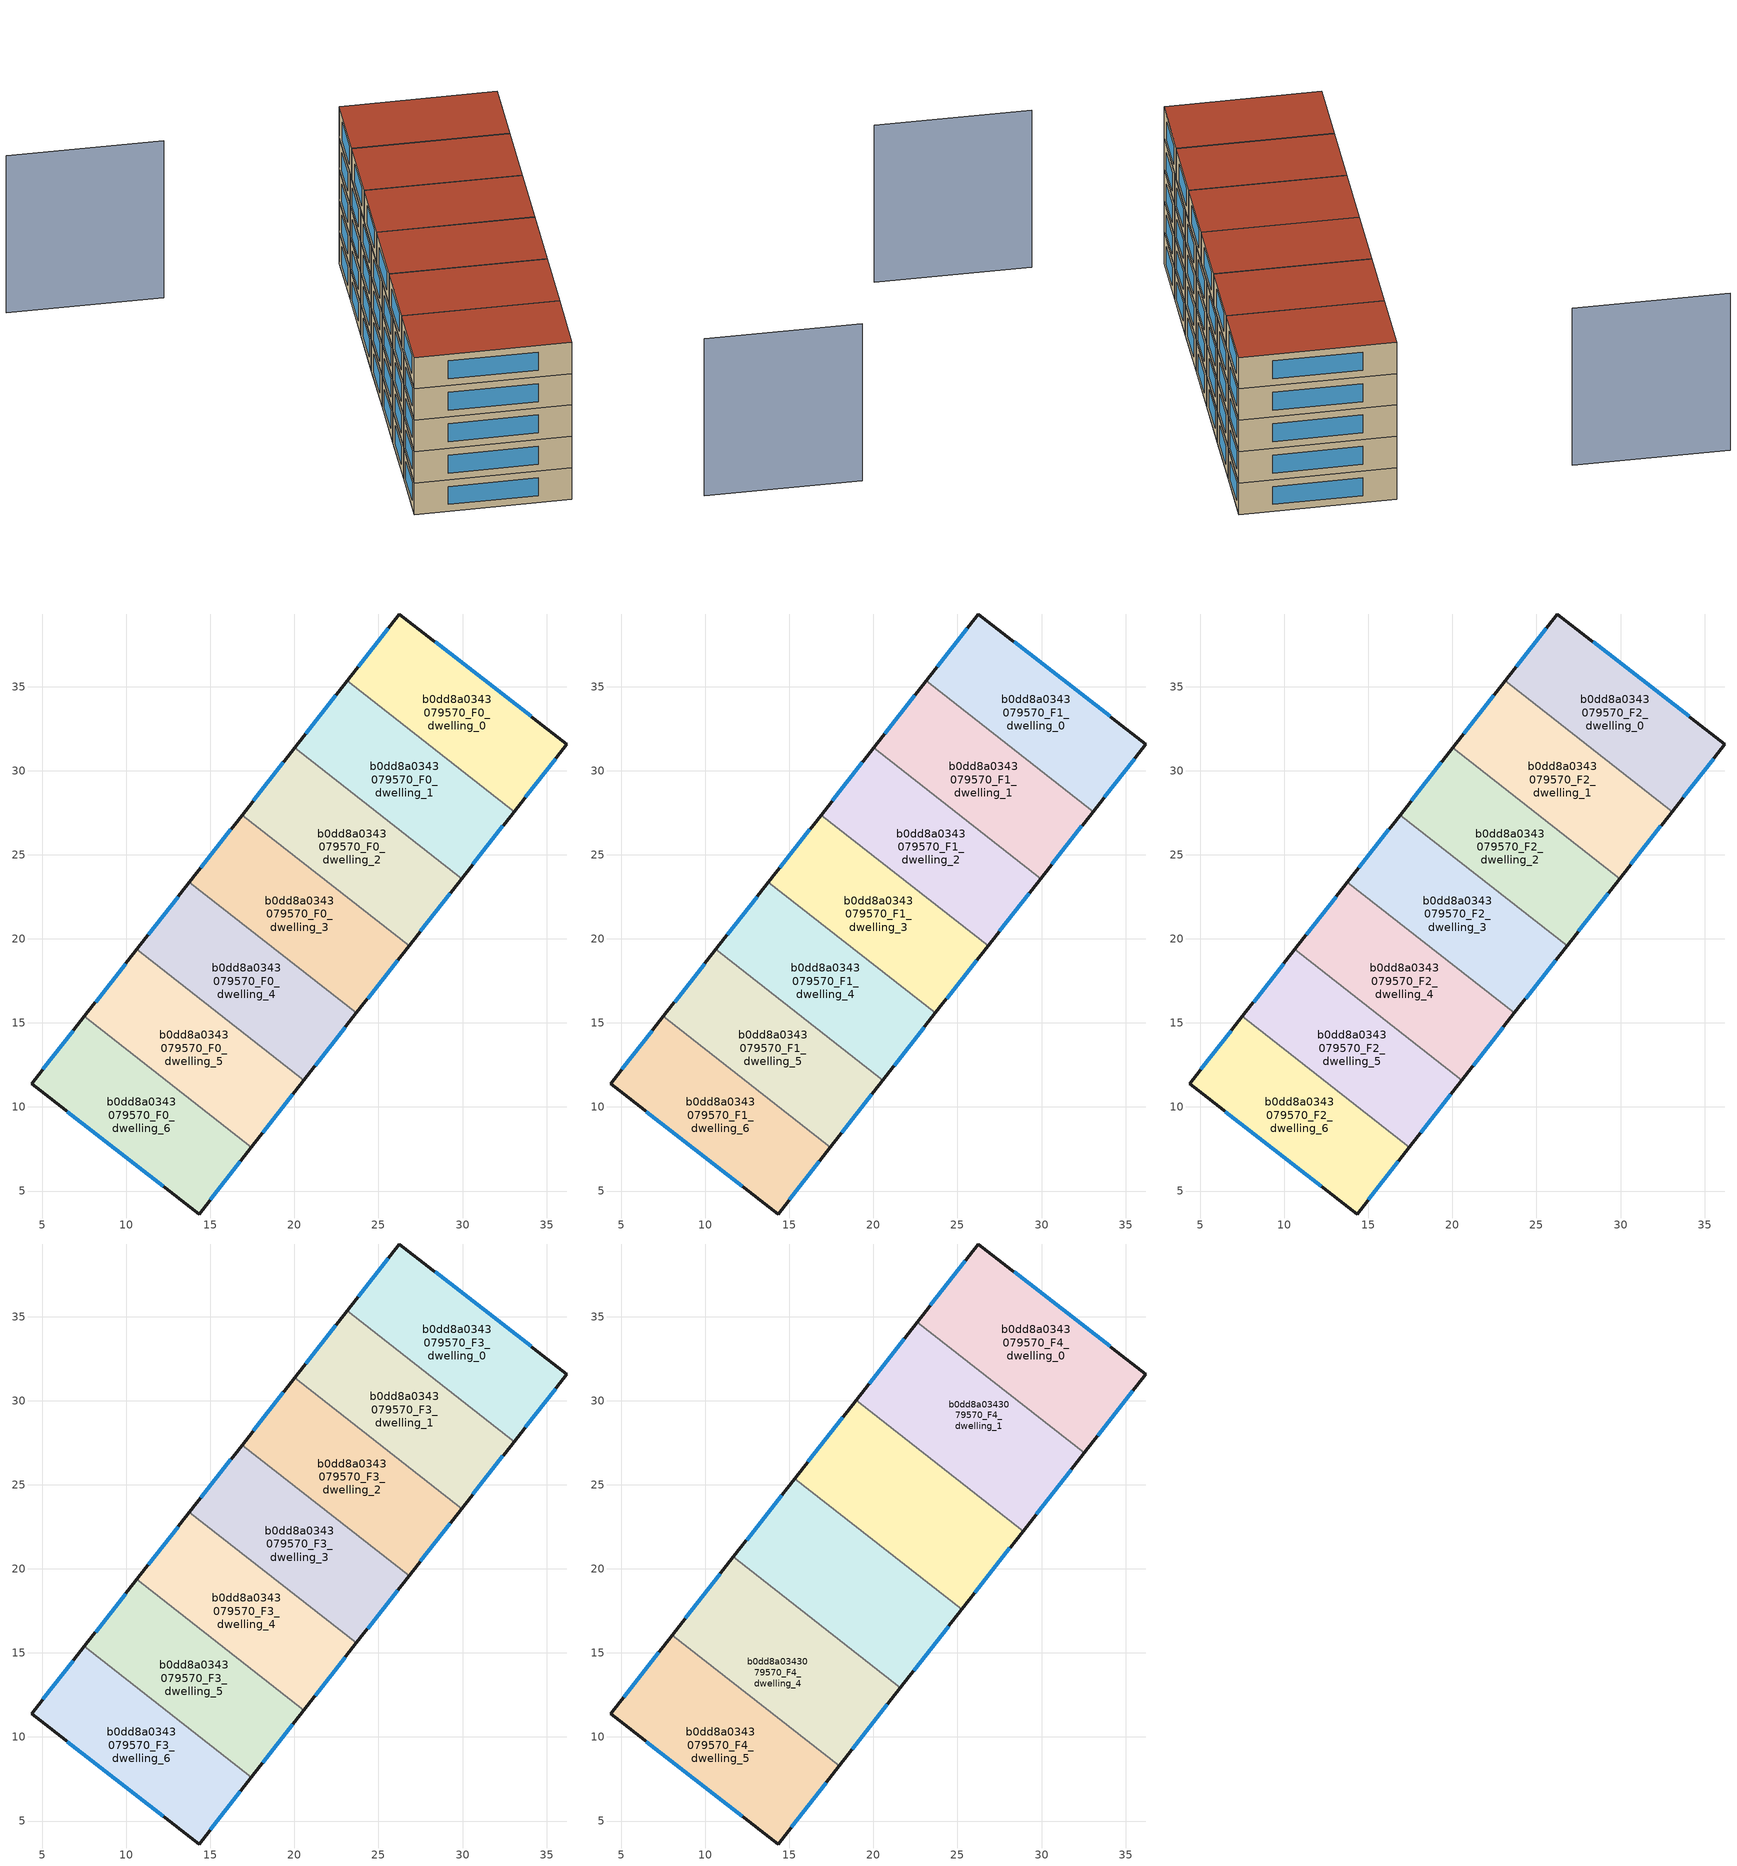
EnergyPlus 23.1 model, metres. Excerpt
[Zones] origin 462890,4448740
b0dd8a0343079570_F0_dwelling_0
 floor ground (EU_floor_Construction): 36.21,31.59 33.07,27.58 23.13,35.35 26.24,39.33 z0
 wall outside (EU_wall_Construction): 33.07,27.58 36.21,31.59 26.24,39.33 23.13,35.35 z0:3
 wall to b0dd8a0343079570_F0_dwelling_1 (EU_wall_Construction): 23.13,35.35 33.07,27.58 z0:3
 window (EU_Window_Construction): 25.58,38.48 23.8,36.2 / 34.07,33.25 28.38,37.67 / 33.74,28.44 35.54,30.73 z0.64:2.36
b0dd8a0343079570_F0_dwelling_1
 floor ground (EU_floor_Construction): 33.07,27.58 29.94,23.58 20.01,31.36 23.13,35.35 z0
 wall outside (EU_wall_Construction): 23.13,35.35 20.01,31.36 / 29.94,23.58 33.07,27.58 z0:3
 wall to b0dd8a0343079570_F0_dwelling_2 (EU_wall_Construction): 20.01,31.36 29.94,23.58 z0:3
 window (EU_Window_Construction): 22.46,34.5 20.68,32.22 / 30.61,24.44 32.4,26.72 z0.64:2.36
b0dd8a0343079570_F0_dwelling_2
 floor ground (EU_floor_Construction): 29.94,23.58 26.82,19.59 16.88,27.37 20.01,31.36 z0
 wall outside (EU_wall_Construction): 20.01,31.36 16.88,27.37 / 26.82,19.59 29.94,23.58 z0:3
 wall to b0dd8a0343079570_F0_dwelling_3 (EU_wall_Construction): 16.88,27.37 26.82,19.59 z0:3
 window (EU_Window_Construction): 19.34,30.5 17.55,28.22 / 27.49,20.44 29.27,22.73 z0.64:2.36
b0dd8a0343079570_F0_dwelling_3
 floor ground (EU_floor_Construction): 26.82,19.59 23.69,15.59 13.76,23.37 16.88,27.37 z0
 wall outside (EU_wall_Construction): 16.88,27.37 13.76,23.37 / 23.69,15.59 26.82,19.59 z0:3
 wall to b0dd8a0343079570_F0_dwelling_4 (EU_wall_Construction): 13.76,23.37 23.69,15.59 z0:3
 window (EU_Window_Construction): 16.21,26.51 14.43,24.23 / 24.36,16.45 26.15,18.73 z0.64:2.36
b0dd8a0343079570_F0_dwelling_4
 floor ground (EU_floor_Construction): 23.69,15.59 20.57,11.6 10.63,19.38 13.76,23.37 z0
 wall outside (EU_wall_Construction): 13.76,23.37 10.63,19.38 / 20.57,11.6 23.69,15.59 z0:3
 wall to b0dd8a0343079570_F0_dwelling_5 (EU_wall_Construction): 10.63,19.38 20.57,11.6 z0:3
 window (EU_Window_Construction): 13.09,22.52 11.3,20.24 / 21.24,12.46 23.02,14.74 z0.64:2.36
b0dd8a0343079570_F0_dwelling_5
 floor ground (EU_floor_Construction): 20.57,11.6 17.44,7.61 7.51,15.39 10.63,19.38 z0
 wall outside (EU_wall_Construction): 10.63,19.38 7.51,15.39 / 17.44,7.61 20.57,11.6 z0:3
 wall to b0dd8a0343079570_F0_dwelling_6 (EU_wall_Construction): 7.51,15.39 17.44,7.61 z0:3
 window (EU_Window_Construction): 9.96,18.52 8.17,16.24 / 18.11,8.46 19.9,10.75 z0.64:2.36
b0dd8a0343079570_F0_dwelling_6
 floor ground (EU_floor_Construction): 17.44,7.61 14.33,3.63 4.36,11.38 7.51,15.39 z0
 wall outside (EU_wall_Construction): 7.51,15.39 4.36,11.38 14.33,3.63 17.44,7.61 z0:3
 window (EU_Window_Construction): 6.5,9.72 12.2,5.29 / 6.83,14.53 5.04,12.23 / 15,4.49 16.77,6.76 z0.64:2.36
b0dd8a0343079570_F1_dwelling_0
 floor to b0dd8a0343079570_F0_dwelling_0 (EU_floor_Construction): 36.21,31.59 33.07,27.58 23.13,35.35 26.24,39.33 z3
 wall outside (EU_wall_Construction): 33.07,27.58 36.21,31.59 26.24,39.33 23.13,35.35 z3:6
 wall to b0dd8a0343079570_F1_dwelling_1 (EU_wall_Construction): 23.13,35.35 33.07,27.58 z3:6
 window (EU_Window_Construction): 25.58,38.48 23.8,36.2 / 34.07,33.25 28.38,37.67 / 33.74,28.44 35.54,30.73 z3.64:5.36
b0dd8a0343079570_F1_dwelling_1
 floor to b0dd8a0343079570_F0_dwelling_1 (EU_floor_Construction): 33.07,27.58 29.94,23.58 20.01,31.36 23.13,35.35 z3
 wall outside (EU_wall_Construction): 23.13,35.35 20.01,31.36 / 29.94,23.58 33.07,27.58 z3:6
 wall to b0dd8a0343079570_F1_dwelling_2 (EU_wall_Construction): 20.01,31.36 29.94,23.58 z3:6
 window (EU_Window_Construction): 22.46,34.5 20.68,32.22 / 30.61,24.44 32.4,26.72 z3.64:5.36
b0dd8a0343079570_F1_dwelling_2
 floor to b0dd8a0343079570_F0_dwelling_2 (EU_floor_Construction): 29.94,23.58 26.82,19.59 16.88,27.37 20.01,31.36 z3
 wall outside (EU_wall_Construction): 20.01,31.36 16.88,27.37 / 26.82,19.59 29.94,23.58 z3:6
 wall to b0dd8a0343079570_F1_dwelling_3 (EU_wall_Construction): 16.88,27.37 26.82,19.59 z3:6
 window (EU_Window_Construction): 19.34,30.5 17.55,28.22 / 27.49,20.44 29.27,22.73 z3.64:5.36
b0dd8a0343079570_F1_dwelling_3
 floor to b0dd8a0343079570_F0_dwelling_3 (EU_floor_Construction): 26.82,19.59 23.69,15.59 13.76,23.37 16.88,27.37 z3
 wall outside (EU_wall_Construction): 16.88,27.37 13.76,23.37 / 23.69,15.59 26.82,19.59 z3:6
 wall to b0dd8a0343079570_F1_dwelling_4 (EU_wall_Construction): 13.76,23.37 23.69,15.59 z3:6
 window (EU_Window_Construction): 16.21,26.51 14.43,24.23 / 24.36,16.45 26.15,18.73 z3.64:5.36
b0dd8a0343079570_F1_dwelling_4
 floor to b0dd8a0343079570_F0_dwelling_4 (EU_floor_Construction): 23.69,15.59 20.57,11.6 10.63,19.38 13.76,23.37 z3
 wall outside (EU_wall_Construction): 13.76,23.37 10.63,19.38 / 20.57,11.6 23.69,15.59 z3:6
 wall to b0dd8a0343079570_F1_dwelling_5 (EU_wall_Construction): 10.63,19.38 20.57,11.6 z3:6
 window (EU_Window_Construction): 13.09,22.52 11.3,20.24 / 21.24,12.46 23.02,14.74 z3.64:5.36
b0dd8a0343079570_F1_dwelling_5
 floor to b0dd8a0343079570_F0_dwelling_5 (EU_floor_Construction): 20.57,11.6 17.44,7.61 7.51,15.39 10.63,19.38 z3
 wall outside (EU_wall_Construction): 10.63,19.38 7.51,15.39 / 17.44,7.61 20.57,11.6 z3:6
 wall to b0dd8a0343079570_F1_dwelling_6 (EU_wall_Construction): 7.51,15.39 17.44,7.61 z3:6
 window (EU_Window_Construction): 9.96,18.52 8.17,16.24 / 18.11,8.46 19.9,10.75 z3.64:5.36
b0dd8a0343079570_F1_dwelling_6
 floor to b0dd8a0343079570_F0_dwelling_6 (EU_floor_Construction): 17.44,7.61 14.33,3.63 4.36,11.38 7.51,15.39 z3
 wall outside (EU_wall_Construction): 7.51,15.39 4.36,11.38 14.33,3.63 17.44,7.61 z3:6
 window (EU_Window_Construction): 6.5,9.72 12.2,5.29 / 6.83,14.53 5.04,12.23 / 15,4.49 16.77,6.76 z3.64:5.36
b0dd8a0343079570_F2_dwelling_0
 floor to b0dd8a0343079570_F1_dwelling_0 (EU_floor_Construction): 36.21,31.59 33.07,27.58 23.13,35.35 26.24,39.33 z6
 wall outside (EU_wall_Construction): 33.07,27.58 36.21,31.59 26.24,39.33 23.13,35.35 z6:9
 wall to b0dd8a0343079570_F2_dwelling_1 (EU_wall_Construction): 23.13,35.35 33.07,27.58 z6:9
 window (EU_Window_Construction): 25.58,38.48 23.8,36.2 / 34.07,33.25 28.38,37.67 / 33.74,28.44 35.54,30.73 z6.64:8.36
b0dd8a0343079570_F2_dwelling_1
 floor to b0dd8a0343079570_F1_dwelling_1 (EU_floor_Construction): 33.07,27.58 29.94,23.58 20.01,31.36 23.13,35.35 z6
 wall outside (EU_wall_Construction): 23.13,35.35 20.01,31.36 / 29.94,23.58 33.07,27.58 z6:9
 wall to b0dd8a0343079570_F2_dwelling_2 (EU_wall_Construction): 20.01,31.36 29.94,23.58 z6:9
 window (EU_Window_Construction): 22.46,34.5 20.68,32.22 / 30.61,24.44 32.4,26.72 z6.64:8.36
b0dd8a0343079570_F2_dwelling_2
 floor to b0dd8a0343079570_F1_dwelling_2 (EU_floor_Construction): 29.94,23.58 26.82,19.59 16.88,27.37 20.01,31.36 z6
 wall outside (EU_wall_Construction): 20.01,31.36 16.88,27.37 / 26.82,19.59 29.94,23.58 z6:9
 wall to b0dd8a0343079570_F2_dwelling_3 (EU_wall_Construction): 16.88,27.37 26.82,19.59 z6:9
 window (EU_Window_Construction): 19.34,30.5 17.55,28.22 / 27.49,20.44 29.27,22.73 z6.64:8.36
b0dd8a0343079570_F2_dwelling_3
 floor to b0dd8a0343079570_F1_dwelling_3 (EU_floor_Construction): 26.82,19.59 23.69,15.59 13.76,23.37 16.88,27.37 z6
 wall outside (EU_wall_Construction): 16.88,27.37 13.76,23.37 / 23.69,15.59 26.82,19.59 z6:9
 wall to b0dd8a0343079570_F2_dwelling_4 (EU_wall_Construction): 13.76,23.37 23.69,15.59 z6:9
 window (EU_Window_Construction): 16.21,26.51 14.43,24.23 / 24.36,16.45 26.15,18.73 z6.64:8.36
b0dd8a0343079570_F2_dwelling_4
 floor to b0dd8a0343079570_F1_dwelling_4 (EU_floor_Construction): 23.69,15.59 20.57,11.6 10.63,19.38 13.76,23.37 z6
 wall outside (EU_wall_Construction): 13.76,23.37 10.63,19.38 / 20.57,11.6 23.69,15.59 z6:9
 wall to b0dd8a0343079570_F2_dwelling_5 (EU_wall_Construction): 10.63,19.38 20.57,11.6 z6:9
 window (EU_Window_Construction): 13.09,22.52 11.3,20.24 / 21.24,12.46 23.02,14.74 z6.64:8.36
b0dd8a0343079570_F2_dwelling_5
 floor to b0dd8a0343079570_F1_dwelling_5 (EU_floor_Construction): 20.57,11.6 17.44,7.61 7.51,15.39 10.63,19.38 z6
 wall outside (EU_wall_Construction): 10.63,19.38 7.51,15.39 / 17.44,7.61 20.57,11.6 z6:9
 wall to b0dd8a0343079570_F2_dwelling_6 (EU_wall_Construction): 7.51,15.39 17.44,7.61 z6:9
 window (EU_Window_Construction): 9.96,18.52 8.17,16.24 / 18.11,8.46 19.9,10.75 z6.64:8.36
b0dd8a0343079570_F2_dwelling_6
 floor to b0dd8a0343079570_F1_dwelling_6 (EU_floor_Construction): 17.44,7.61 14.33,3.63 4.36,11.38 7.51,15.39 z6
 wall outside (EU_wall_Construction): 7.51,15.39 4.36,11.38 14.33,3.63 17.44,7.61 z6:9
 window (EU_Window_Construction): 6.5,9.72 12.2,5.29 / 6.83,14.53 5.04,12.23 / 15,4.49 16.77,6.76 z6.64:8.36
b0dd8a0343079570_F3_dwelling_0
 floor to b0dd8a0343079570_F2_dwelling_0 (EU_floor_Construction): 36.21,31.59 33.07,27.58 23.13,35.35 26.24,39.33 z9
 wall outside (EU_wall_Construction): 33.07,27.58 36.21,31.59 26.24,39.33 23.13,35.35 z9:12
 wall to b0dd8a0343079570_F3_dwelling_1 (EU_wall_Construction): 23.13,35.35 33.07,27.58 z9:12
 window (EU_Window_Construction): 25.58,38.48 23.8,36.2 / 34.07,33.25 28.38,37.67 / 33.74,28.44 35.54,30.73 z9.64:11.36
b0dd8a0343079570_F3_dwelling_1
 floor to b0dd8a0343079570_F2_dwelling_1 (EU_floor_Construction): 33.07,27.58 29.94,23.58 20.01,31.36 23.13,35.35 z9
 wall outside (EU_wall_Construction): 23.13,35.35 20.01,31.36 / 29.94,23.58 33.07,27.58 z9:12
 wall to b0dd8a0343079570_F3_dwelling_2 (EU_wall_Construction): 20.01,31.36 29.94,23.58 z9:12
 window (EU_Window_Construction): 22.46,34.5 20.68,32.22 / 30.61,24.44 32.4,26.72 z9.64:11.36
b0dd8a0343079570_F3_dwelling_2
 floor to b0dd8a0343079570_F2_dwelling_2 (EU_floor_Construction): 29.94,23.58 26.82,19.59 16.88,27.37 20.01,31.36 z9
 wall outside (EU_wall_Construction): 20.01,31.36 16.88,27.37 / 26.82,19.59 29.94,23.58 z9:12
 wall to b0dd8a0343079570_F3_dwelling_3 (EU_wall_Construction): 16.88,27.37 26.82,19.59 z9:12
 window (EU_Window_Construction): 19.34,30.5 17.55,28.22 / 27.49,20.44 29.27,22.73 z9.64:11.36
b0dd8a0343079570_F3_dwelling_3
 floor to b0dd8a0343079570_F2_dwelling_3 (EU_floor_Construction): 26.82,19.59 23.69,15.59 13.76,23.37 16.88,27.37 z9
 wall outside (EU_wall_Construction): 16.88,27.37 13.76,23.37 / 23.69,15.59 26.82,19.59 z9:12
 wall to b0dd8a0343079570_F3_dwelling_4 (EU_wall_Construction): 13.76,23.37 23.69,15.59 z9:12
 window (EU_Window_Construction): 16.21,26.51 14.43,24.23 / 24.36,16.45 26.15,18.73 z9.64:11.36
b0dd8a0343079570_F3_dwelling_4
 floor to b0dd8a0343079570_F2_dwelling_4 (EU_floor_Construction): 23.69,15.59 20.57,11.6 10.63,19.38 13.76,23.37 z9
 wall outside (EU_wall_Construction): 13.76,23.37 10.63,19.38 / 20.57,11.6 23.69,15.59 z9:12
 wall to b0dd8a0343079570_F3_dwelling_5 (EU_wall_Construction): 10.63,19.38 20.57,11.6 z9:12
 window (EU_Window_Construction): 13.09,22.52 11.3,20.24 / 21.24,12.46 23.02,14.74 z9.64:11.36
b0dd8a0343079570_F3_dwelling_5
 floor to b0dd8a0343079570_F2_dwelling_5 (EU_floor_Construction): 20.57,11.6 17.44,7.61 7.51,15.39 10.63,19.38 z9
 wall outside (EU_wall_Construction): 10.63,19.38 7.51,15.39 / 17.44,7.61 20.57,11.6 z9:12
 wall to b0dd8a0343079570_F3_dwelling_6 (EU_wall_Construction): 7.51,15.39 17.44,7.61 z9:12
 window (EU_Window_Construction): 9.96,18.52 8.17,16.24 / 18.11,8.46 19.9,10.75 z9.64:11.36
 ceiling adiabatic (EU_roof_Construction): 17.44,7.61 20.57,11.6 10.63,19.38 7.51,15.39 z12
b0dd8a0343079570_F3_dwelling_6
 floor to b0dd8a0343079570_F2_dwelling_6 (EU_floor_Construction): 17.44,7.61 14.33,3.63 4.36,11.38 7.51,15.39 z9
 wall outside (EU_wall_Construction): 7.51,15.39 4.36,11.38 14.33,3.63 17.44,7.61 z9:12
 window (EU_Window_Construction): 6.5,9.72 12.2,5.29 / 6.83,14.53 5.04,12.23 / 15,4.49 16.77,6.76 z9.64:11.36
b0dd8a0343079570_F4_dwelling_0
 floor to b0dd8a0343079570_F3_dwelling_0 (EU_floor_Construction): 36.21,31.59 33.07,27.58 23.13,35.35 26.24,39.33 z12
 floor to b0dd8a0343079570_F3_dwelling_1 (EU_floor_Construction): 33.07,27.58 32.55,26.91 22.61,34.69 23.13,35.35 z12
 wall outside (EU_wall_Construction): 32.55,26.91 36.21,31.59 26.24,39.33 22.61,34.69 z12:15
 wall to b0dd8a0343079570_F4_dwelling_1 (EU_wall_Construction): 22.61,34.69 32.55,26.91 z12:15
 window (EU_Window_Construction): 25.47,38.33 23.39,35.68 / 34.07,33.25 28.38,37.67 / 33.33,27.91 35.42,30.59 z12.64:14.36
 roof outside (EU_roof_Construction): 32.55,26.91 36.21,31.59 26.24,39.33 22.61,34.69 z15
b0dd8a0343079570_F4_dwelling_1
 floor to b0dd8a0343079570_F3_dwelling_1 (EU_floor_Construction): 32.55,26.91 29.94,23.58 20.01,31.36 22.61,34.69 z12
 floor to b0dd8a0343079570_F3_dwelling_2 (EU_floor_Construction): 29.94,23.58 28.9,22.25 18.97,30.03 20.01,31.36 z12
 wall outside (EU_wall_Construction): 22.61,34.69 18.97,30.03 / 28.9,22.25 32.55,26.91 z12:15
 wall to b0dd8a0343079570_F4_dwelling_2 (EU_wall_Construction): 18.97,30.03 28.9,22.25 z12:15
 window (EU_Window_Construction): 21.83,33.69 19.75,31.03 / 29.68,23.25 31.77,25.91 z12.64:14.36
 roof outside (EU_roof_Construction): 28.9,22.25 32.55,26.91 22.61,34.69 18.97,30.03 z15
b0dd8a0343079570_F4_dwelling_2
 floor to b0dd8a0343079570_F3_dwelling_2 (EU_floor_Construction): 28.9,22.25 26.82,19.59 16.88,27.37 18.97,30.03 z12
 floor to b0dd8a0343079570_F3_dwelling_3 (EU_floor_Construction): 26.82,19.59 25.26,17.59 15.32,25.37 16.88,27.37 z12
 wall outside (EU_wall_Construction): 18.97,30.03 15.32,25.37 / 25.26,17.59 28.9,22.25 z12:15
 wall to b0dd8a0343079570_F4_dwelling_3 (EU_wall_Construction): 15.32,25.37 25.26,17.59 z12:15
 window (EU_Window_Construction): 18.18,29.03 16.1,26.37 / 26.04,18.59 28.12,21.25 z12.64:14.36
 roof outside (EU_roof_Construction): 25.26,17.59 28.9,22.25 18.97,30.03 15.32,25.37 z15
b0dd8a0343079570_F4_dwelling_3
 floor to b0dd8a0343079570_F3_dwelling_3 (EU_floor_Construction): 25.26,17.59 23.69,15.6 13.76,23.37 15.32,25.37 z12
 floor to b0dd8a0343079570_F3_dwelling_4 (EU_floor_Construction): 23.69,15.6 21.61,12.93 11.67,20.71 13.76,23.37 z12
 wall outside (EU_wall_Construction): 15.32,25.37 11.67,20.71 / 21.61,12.93 25.26,17.59 z12:15
 wall to b0dd8a0343079570_F4_dwelling_4 (EU_wall_Construction): 11.67,20.71 21.61,12.93 z12:15
 window (EU_Window_Construction): 14.54,24.37 12.45,21.71 / 22.39,13.93 24.47,16.59 z12.64:14.36
 roof outside (EU_roof_Construction): 21.61,12.93 25.26,17.59 15.32,25.37 11.67,20.71 z15
b0dd8a0343079570_F4_dwelling_4
 floor to b0dd8a0343079570_F3_dwelling_4 (EU_floor_Construction): 21.61,12.93 20.57,11.6 10.63,19.38 11.67,20.71 z12
 floor adiabatic (EU_floor_Construction): 20.57,11.6 17.96,8.28 8.03,16.05 10.63,19.38 z12
 wall outside (EU_wall_Construction): 11.67,20.71 8.03,16.05 / 17.96,8.28 21.61,12.93 z12:15
 wall to b0dd8a0343079570_F4_dwelling_5 (EU_wall_Construction): 8.03,16.05 17.96,8.28 z12:15
 window (EU_Window_Construction): 10.89,19.71 8.81,17.05 / 18.74,9.27 20.83,11.94 z12.64:14.36
 roof outside (EU_roof_Construction): 17.96,8.28 21.61,12.93 11.67,20.71 8.03,16.05 z15
b0dd8a0343079570_F4_dwelling_5
 floor to b0dd8a0343079570_F3_dwelling_6 (EU_floor_Construction): 17.44,7.61 14.33,3.63 4.36,11.38 7.51,15.39 z12
 floor adiabatic (EU_floor_Construction): 17.96,8.28 17.44,7.61 7.51,15.39 8.03,16.05 z12
 wall outside (EU_wall_Construction): 8.03,16.05 4.36,11.38 14.33,3.63 17.96,8.28 z12:15
 window (EU_Window_Construction): 6.5,9.72 12.2,5.29 / 7.24,15.05 5.15,12.38 / 15.11,4.63 17.18,7.28 z12.64:14.36
 roof outside (EU_roof_Construction): 14.33,3.63 17.96,8.28 8.03,16.05 4.36,11.38 z15
shading: 21.71,-3.75 31.65,-11.52 / 13.4,46.36 3.46,54.14 z0:15
[Building]
EU S2 Campaign: North Axis=0; Terrain=City; Solar Distribution=FullExterior
[Site:Location]
Yerevan-Zvartnots.Intl.AP: Latitude=40.15; Longitude=44.383; Time Zone=4; Elevation=854
[SizingPeriod:WeatherFileDays]
AnnualSizingPeriod: Begin Month=1; Begin Day of Month=1; End Month=12; End Day of Month=31; Day of Week for Start Day=Monday; Use Weather File Daylight Saving Period=No; Use Weather File Rain and Snow Indicators=No
[MATERIAL]
EU_InternalMass_Material: Roughness=MediumRough; Thickness=0.1; Conductivity=1; Density=1800; Specific Heat=900; Thermal Absorptance=0.9; Solar Absorptance=0.7; Visible Absorptance=0.7
[MATERIAL:NOMASS] Roughness=MediumRough; Thermal Absorptance=0.9; Solar Absorptance=0.7; Visible Absorptance=0.7
Name | Thermal Resistance
EU_wall_NoMass | 1.05043
EU_roof_NoMass | 1.45357
EU_floor_NoMass | 0.478065
[WINDOWMATERIAL:SIMPLEGLAZINGSYSTEM]
EU_Window_SimpleGlazing: UFactor=2.5566; Solar Heat Gain Coefficient=0.75; Visible Transmittance=0.75
[CONSTRUCTION]
EU_wall_Construction: EU_wall_NoMass
EU_roof_Construction: EU_roof_NoMass
EU_floor_Construction: EU_floor_NoMass
EU_Window_Construction: EU_Window_SimpleGlazing
EU_InternalMass_Construction: EU_InternalMass_Material
[ZONE] Type=1; Multiplier=1; Ceiling Height=autocalculate; Floor Area=autocalculate; Part of Total Floor Area=Yes
Name | Volume
b0dd8a0343079570_F0_dwelling_0; b0dd8a0343079570_F1_dwelling_0; b0dd8a0343079570_F2_dwelling_0; b0dd8a0343079570_F3_dwelling_0; b0dd8a0343079570_F0_dwelling_6; b0dd8a0343079570_F1_dwelling_6; b0dd8a0343079570_F2_dwelling_6; b0dd8a0343079570_F3_dwelling_6 | 191.949
b0dd8a0343079570_F4_dwelling_0; b0dd8a0343079570_F4_dwelling_5 | 223.958
b0dd8a0343079570_F0_dwelling_1; b0dd8a0343079570_F1_dwelling_1; b0dd8a0343079570_F2_dwelling_1; b0dd8a0343079570_F3_dwelling_1; b0dd8a0343079570_F0_dwelling_5; b0dd8a0343079570_F1_dwelling_5; b0dd8a0343079570_F2_dwelling_5; b0dd8a0343079570_F3_dwelling_5 | 191.97
b0dd8a0343079570_F4_dwelling_1; b0dd8a0343079570_F4_dwelling_2 | 223.949
b0dd8a0343079570_F0_dwelling_2; b0dd8a0343079570_F1_dwelling_2; b0dd8a0343079570_F2_dwelling_2; b0dd8a0343079570_F3_dwelling_2; b0dd8a0343079570_F0_dwelling_4; b0dd8a0343079570_F1_dwelling_4; b0dd8a0343079570_F2_dwelling_4; b0dd8a0343079570_F3_dwelling_4 | 191.96
b0dd8a0343079570_F0_dwelling_3; b0dd8a0343079570_F1_dwelling_3; b0dd8a0343079570_F2_dwelling_3; b0dd8a0343079570_F3_dwelling_3 | 191.995
b0dd8a0343079570_F4_dwelling_3 | 223.979
b0dd8a0343079570_F4_dwelling_4 | 223.95
[INTERNALMASS] Construction=EU_InternalMass_Construction
Name | Zone or ZoneList | Surface Area
b0dd8a0343079570_F0_dwelling_0_EU_InternalMass | b0dd8a0343079570_F0_dwelling_0 | 63.9831
b0dd8a0343079570_F0_dwelling_1_EU_InternalMass | b0dd8a0343079570_F0_dwelling_1 | 63.99
b0dd8a0343079570_F0_dwelling_2_EU_InternalMass | b0dd8a0343079570_F0_dwelling_2 | 63.9866
b0dd8a0343079570_F0_dwelling_3_EU_InternalMass | b0dd8a0343079570_F0_dwelling_3 | 63.9984
b0dd8a0343079570_F0_dwelling_4_EU_InternalMass | b0dd8a0343079570_F0_dwelling_4 | 63.9866
b0dd8a0343079570_F0_dwelling_5_EU_InternalMass | b0dd8a0343079570_F0_dwelling_5 | 63.99
b0dd8a0343079570_F0_dwelling_6_EU_InternalMass | b0dd8a0343079570_F0_dwelling_6 | 63.9831
b0dd8a0343079570_F1_dwelling_0_EU_InternalMass | b0dd8a0343079570_F1_dwelling_0 | 63.9831
b0dd8a0343079570_F1_dwelling_1_EU_InternalMass | b0dd8a0343079570_F1_dwelling_1 | 63.99
b0dd8a0343079570_F1_dwelling_2_EU_InternalMass | b0dd8a0343079570_F1_dwelling_2 | 63.9866
b0dd8a0343079570_F1_dwelling_3_EU_InternalMass | b0dd8a0343079570_F1_dwelling_3 | 63.9984
b0dd8a0343079570_F1_dwelling_4_EU_InternalMass | b0dd8a0343079570_F1_dwelling_4 | 63.9866
b0dd8a0343079570_F1_dwelling_5_EU_InternalMass | b0dd8a0343079570_F1_dwelling_5 | 63.99
b0dd8a0343079570_F1_dwelling_6_EU_InternalMass | b0dd8a0343079570_F1_dwelling_6 | 63.9831
b0dd8a0343079570_F2_dwelling_0_EU_InternalMass | b0dd8a0343079570_F2_dwelling_0 | 63.9831
b0dd8a0343079570_F2_dwelling_1_EU_InternalMass | b0dd8a0343079570_F2_dwelling_1 | 63.99
b0dd8a0343079570_F2_dwelling_2_EU_InternalMass | b0dd8a0343079570_F2_dwelling_2 | 63.9866
b0dd8a0343079570_F2_dwelling_3_EU_InternalMass | b0dd8a0343079570_F2_dwelling_3 | 63.9984
b0dd8a0343079570_F2_dwelling_4_EU_InternalMass | b0dd8a0343079570_F2_dwelling_4 | 63.9866
b0dd8a0343079570_F2_dwelling_5_EU_InternalMass | b0dd8a0343079570_F2_dwelling_5 | 63.99
b0dd8a0343079570_F2_dwelling_6_EU_InternalMass | b0dd8a0343079570_F2_dwelling_6 | 63.9831
b0dd8a0343079570_F3_dwelling_0_EU_InternalMass | b0dd8a0343079570_F3_dwelling_0 | 63.9831
b0dd8a0343079570_F3_dwelling_1_EU_InternalMass | b0dd8a0343079570_F3_dwelling_1 | 63.99
b0dd8a0343079570_F3_dwelling_2_EU_InternalMass | b0dd8a0343079570_F3_dwelling_2 | 63.9866
b0dd8a0343079570_F3_dwelling_3_EU_InternalMass | b0dd8a0343079570_F3_dwelling_3 | 63.9984
b0dd8a0343079570_F3_dwelling_4_EU_InternalMass | b0dd8a0343079570_F3_dwelling_4 | 63.9866
b0dd8a0343079570_F3_dwelling_5_EU_InternalMass | b0dd8a0343079570_F3_dwelling_5 | 63.99
b0dd8a0343079570_F3_dwelling_6_EU_InternalMass | b0dd8a0343079570_F3_dwelling_6 | 63.9831
b0dd8a0343079570_F4_dwelling_0_EU_InternalMass | b0dd8a0343079570_F4_dwelling_0 | 74.6526
b0dd8a0343079570_F4_dwelling_1_EU_InternalMass | b0dd8a0343079570_F4_dwelling_1 | 74.6498
b0dd8a0343079570_F4_dwelling_2_EU_InternalMass | b0dd8a0343079570_F4_dwelling_2 | 74.6498
b0dd8a0343079570_F4_dwelling_3_EU_InternalMass | b0dd8a0343079570_F4_dwelling_3 | 74.6598
b0dd8a0343079570_F4_dwelling_4_EU_InternalMass | b0dd8a0343079570_F4_dwelling_4 | 74.6498
b0dd8a0343079570_F4_dwelling_5_EU_InternalMass | b0dd8a0343079570_F4_dwelling_5 | 74.6526
[OTHEREQUIPMENT] Fuel Type=Electricity; Design Level Calculation Method=Watts/Area; Power per Zone Floor Area=1; Fraction Latent=0; Fraction Radiant=0; Fraction Lost=0; Carbon Dioxide Generation Rate=0; EndUse Subcategory=EU_Step8_InternalGains
Name | Zone or ZoneList or Space or SpaceList | Schedule
EU_Step8_InternalGain_b0dd8a0343079570_F0_dwelling_0_f000 | b0dd8a0343079570_F0_dwelling_0 | EU_Step8_GainSchedule_b0dd8a0343079570_F0_dwelling_0_f000
EU_Step8_InternalGain_b0dd8a0343079570_F0_dwelling_1_f000 | b0dd8a0343079570_F0_dwelling_1 | EU_Step8_GainSchedule_b0dd8a0343079570_F0_dwelling_1_f000
EU_Step8_InternalGain_b0dd8a0343079570_F0_dwelling_2_f000 | b0dd8a0343079570_F0_dwelling_2 | EU_Step8_GainSchedule_b0dd8a0343079570_F0_dwelling_2_f000
EU_Step8_InternalGain_b0dd8a0343079570_F0_dwelling_3_f000 | b0dd8a0343079570_F0_dwelling_3 | EU_Step8_GainSchedule_b0dd8a0343079570_F0_dwelling_3_f000
EU_Step8_InternalGain_b0dd8a0343079570_F0_dwelling_4_f000 | b0dd8a0343079570_F0_dwelling_4 | EU_Step8_GainSchedule_b0dd8a0343079570_F0_dwelling_4_f000
EU_Step8_InternalGain_b0dd8a0343079570_F0_dwelling_5_f000 | b0dd8a0343079570_F0_dwelling_5 | EU_Step8_GainSchedule_b0dd8a0343079570_F0_dwelling_5_f000
EU_Step8_InternalGain_b0dd8a0343079570_F0_dwelling_6_f000 | b0dd8a0343079570_F0_dwelling_6 | EU_Step8_GainSchedule_b0dd8a0343079570_F0_dwelling_6_f000
EU_Step8_InternalGain_b0dd8a0343079570_F1_dwelling_0_f000 | b0dd8a0343079570_F1_dwelling_0 | EU_Step8_GainSchedule_b0dd8a0343079570_F1_dwelling_0_f000
EU_Step8_InternalGain_b0dd8a0343079570_F1_dwelling_1_f000 | b0dd8a0343079570_F1_dwelling_1 | EU_Step8_GainSchedule_b0dd8a0343079570_F1_dwelling_1_f000
EU_Step8_InternalGain_b0dd8a0343079570_F1_dwelling_2_f000 | b0dd8a0343079570_F1_dwelling_2 | EU_Step8_GainSchedule_b0dd8a0343079570_F1_dwelling_2_f000
EU_Step8_InternalGain_b0dd8a0343079570_F1_dwelling_3_f000 | b0dd8a0343079570_F1_dwelling_3 | EU_Step8_GainSchedule_b0dd8a0343079570_F1_dwelling_3_f000
EU_Step8_InternalGain_b0dd8a0343079570_F1_dwelling_4_f000 | b0dd8a0343079570_F1_dwelling_4 | EU_Step8_GainSchedule_b0dd8a0343079570_F1_dwelling_4_f000
EU_Step8_InternalGain_b0dd8a0343079570_F1_dwelling_5_f000 | b0dd8a0343079570_F1_dwelling_5 | EU_Step8_GainSchedule_b0dd8a0343079570_F1_dwelling_5_f000
EU_Step8_InternalGain_b0dd8a0343079570_F1_dwelling_6_f000 | b0dd8a0343079570_F1_dwelling_6 | EU_Step8_GainSchedule_b0dd8a0343079570_F1_dwelling_6_f000
EU_Step8_InternalGain_b0dd8a0343079570_F2_dwelling_0_f000 | b0dd8a0343079570_F2_dwelling_0 | EU_Step8_GainSchedule_b0dd8a0343079570_F2_dwelling_0_f000
EU_Step8_InternalGain_b0dd8a0343079570_F2_dwelling_1_f000 | b0dd8a0343079570_F2_dwelling_1 | EU_Step8_GainSchedule_b0dd8a0343079570_F2_dwelling_1_f000
EU_Step8_InternalGain_b0dd8a0343079570_F2_dwelling_2_f000 | b0dd8a0343079570_F2_dwelling_2 | EU_Step8_GainSchedule_b0dd8a0343079570_F2_dwelling_2_f000
EU_Step8_InternalGain_b0dd8a0343079570_F2_dwelling_3_f000 | b0dd8a0343079570_F2_dwelling_3 | EU_Step8_GainSchedule_b0dd8a0343079570_F2_dwelling_3_f000
EU_Step8_InternalGain_b0dd8a0343079570_F2_dwelling_4_f000 | b0dd8a0343079570_F2_dwelling_4 | EU_Step8_GainSchedule_b0dd8a0343079570_F2_dwelling_4_f000
EU_Step8_InternalGain_b0dd8a0343079570_F2_dwelling_5_f000 | b0dd8a0343079570_F2_dwelling_5 | EU_Step8_GainSchedule_b0dd8a0343079570_F2_dwelling_5_f000
EU_Step8_InternalGain_b0dd8a0343079570_F2_dwelling_6_f000 | b0dd8a0343079570_F2_dwelling_6 | EU_Step8_GainSchedule_b0dd8a0343079570_F2_dwelling_6_f000
EU_Step8_InternalGain_b0dd8a0343079570_F3_dwelling_0_f000 | b0dd8a0343079570_F3_dwelling_0 | EU_Step8_GainSchedule_b0dd8a0343079570_F3_dwelling_0_f000
EU_Step8_InternalGain_b0dd8a0343079570_F3_dwelling_1_f000 | b0dd8a0343079570_F3_dwelling_1 | EU_Step8_GainSchedule_b0dd8a0343079570_F3_dwelling_1_f000
EU_Step8_InternalGain_b0dd8a0343079570_F3_dwelling_2_f000 | b0dd8a0343079570_F3_dwelling_2 | EU_Step8_GainSchedule_b0dd8a0343079570_F3_dwelling_2_f000
EU_Step8_InternalGain_b0dd8a0343079570_F3_dwelling_3_f000 | b0dd8a0343079570_F3_dwelling_3 | EU_Step8_GainSchedule_b0dd8a0343079570_F3_dwelling_3_f000
EU_Step8_InternalGain_b0dd8a0343079570_F3_dwelling_4_f000 | b0dd8a0343079570_F3_dwelling_4 | EU_Step8_GainSchedule_b0dd8a0343079570_F3_dwelling_4_f000
EU_Step8_InternalGain_b0dd8a0343079570_F3_dwelling_5_f000 | b0dd8a0343079570_F3_dwelling_5 | EU_Step8_GainSchedule_b0dd8a0343079570_F3_dwelling_5_f000
EU_Step8_InternalGain_b0dd8a0343079570_F3_dwelling_6_f000 | b0dd8a0343079570_F3_dwelling_6 | EU_Step8_GainSchedule_b0dd8a0343079570_F3_dwelling_6_f000
EU_Step8_InternalGain_b0dd8a0343079570_F4_dwelling_0_f000 | b0dd8a0343079570_F4_dwelling_0 | EU_Step8_GainSchedule_b0dd8a0343079570_F4_dwelling_0_f000
EU_Step8_InternalGain_b0dd8a0343079570_F4_dwelling_1_f000 | b0dd8a0343079570_F4_dwelling_1 | EU_Step8_GainSchedule_b0dd8a0343079570_F4_dwelling_1_f000
EU_Step8_InternalGain_b0dd8a0343079570_F4_dwelling_2_f000 | b0dd8a0343079570_F4_dwelling_2 | EU_Step8_GainSchedule_b0dd8a0343079570_F4_dwelling_2_f000
EU_Step8_InternalGain_b0dd8a0343079570_F4_dwelling_3_f000 | b0dd8a0343079570_F4_dwelling_3 | EU_Step8_GainSchedule_b0dd8a0343079570_F4_dwelling_3_f000
EU_Step8_InternalGain_b0dd8a0343079570_F4_dwelling_4_f000 | b0dd8a0343079570_F4_dwelling_4 | EU_Step8_GainSchedule_b0dd8a0343079570_F4_dwelling_4_f000
EU_Step8_InternalGain_b0dd8a0343079570_F4_dwelling_5_f000 | b0dd8a0343079570_F4_dwelling_5 | EU_Step8_GainSchedule_b0dd8a0343079570_F4_dwelling_5_f000
[ZONEVENTILATION:DESIGNFLOWRATE] Schedule=EU_AlwaysOn; Design Flow Rate Calculation Method=AirChanges/Hour; Air Changes per Hour=0.557805; Ventilation Type=Natural; Fan Pressure Rise=0; Fan Total Efficiency=1; Constant Term Coefficient=1; Temperature Term Coefficient=0; Velocity Term Coefficient=0; Velocity Squared Term Coefficient=0; Minimum Indoor Temperature=-100; Maximum Indoor Temperature=100; Delta Temperature=-100; Minimum Outdoor Temperature=-100; Maximum Outdoor Temperature=100; Maximum Wind Speed=40
Name | Zone or ZoneList or Space or SpaceList
EU_ConstantAir_b0dd8a0343079570_F0_dwelling_0 | b0dd8a0343079570_F0_dwelling_0
EU_ConstantAir_b0dd8a0343079570_F0_dwelling_1 | b0dd8a0343079570_F0_dwelling_1
EU_ConstantAir_b0dd8a0343079570_F0_dwelling_2 | b0dd8a0343079570_F0_dwelling_2
EU_ConstantAir_b0dd8a0343079570_F0_dwelling_3 | b0dd8a0343079570_F0_dwelling_3
EU_ConstantAir_b0dd8a0343079570_F0_dwelling_4 | b0dd8a0343079570_F0_dwelling_4
EU_ConstantAir_b0dd8a0343079570_F0_dwelling_5 | b0dd8a0343079570_F0_dwelling_5
EU_ConstantAir_b0dd8a0343079570_F0_dwelling_6 | b0dd8a0343079570_F0_dwelling_6
EU_ConstantAir_b0dd8a0343079570_F1_dwelling_0 | b0dd8a0343079570_F1_dwelling_0
EU_ConstantAir_b0dd8a0343079570_F1_dwelling_1 | b0dd8a0343079570_F1_dwelling_1
EU_ConstantAir_b0dd8a0343079570_F1_dwelling_2 | b0dd8a0343079570_F1_dwelling_2
EU_ConstantAir_b0dd8a0343079570_F1_dwelling_3 | b0dd8a0343079570_F1_dwelling_3
EU_ConstantAir_b0dd8a0343079570_F1_dwelling_4 | b0dd8a0343079570_F1_dwelling_4
EU_ConstantAir_b0dd8a0343079570_F1_dwelling_5 | b0dd8a0343079570_F1_dwelling_5
EU_ConstantAir_b0dd8a0343079570_F1_dwelling_6 | b0dd8a0343079570_F1_dwelling_6
EU_ConstantAir_b0dd8a0343079570_F2_dwelling_0 | b0dd8a0343079570_F2_dwelling_0
EU_ConstantAir_b0dd8a0343079570_F2_dwelling_1 | b0dd8a0343079570_F2_dwelling_1
EU_ConstantAir_b0dd8a0343079570_F2_dwelling_2 | b0dd8a0343079570_F2_dwelling_2
EU_ConstantAir_b0dd8a0343079570_F2_dwelling_3 | b0dd8a0343079570_F2_dwelling_3
EU_ConstantAir_b0dd8a0343079570_F2_dwelling_4 | b0dd8a0343079570_F2_dwelling_4
EU_ConstantAir_b0dd8a0343079570_F2_dwelling_5 | b0dd8a0343079570_F2_dwelling_5
EU_ConstantAir_b0dd8a0343079570_F2_dwelling_6 | b0dd8a0343079570_F2_dwelling_6
EU_ConstantAir_b0dd8a0343079570_F3_dwelling_0 | b0dd8a0343079570_F3_dwelling_0
EU_ConstantAir_b0dd8a0343079570_F3_dwelling_1 | b0dd8a0343079570_F3_dwelling_1
EU_ConstantAir_b0dd8a0343079570_F3_dwelling_2 | b0dd8a0343079570_F3_dwelling_2
EU_ConstantAir_b0dd8a0343079570_F3_dwelling_3 | b0dd8a0343079570_F3_dwelling_3
EU_ConstantAir_b0dd8a0343079570_F3_dwelling_4 | b0dd8a0343079570_F3_dwelling_4
EU_ConstantAir_b0dd8a0343079570_F3_dwelling_5 | b0dd8a0343079570_F3_dwelling_5
EU_ConstantAir_b0dd8a0343079570_F3_dwelling_6 | b0dd8a0343079570_F3_dwelling_6
EU_ConstantAir_b0dd8a0343079570_F4_dwelling_0 | b0dd8a0343079570_F4_dwelling_0
EU_ConstantAir_b0dd8a0343079570_F4_dwelling_1 | b0dd8a0343079570_F4_dwelling_1
EU_ConstantAir_b0dd8a0343079570_F4_dwelling_2 | b0dd8a0343079570_F4_dwelling_2
EU_ConstantAir_b0dd8a0343079570_F4_dwelling_3 | b0dd8a0343079570_F4_dwelling_3
EU_ConstantAir_b0dd8a0343079570_F4_dwelling_4 | b0dd8a0343079570_F4_dwelling_4
EU_ConstantAir_b0dd8a0343079570_F4_dwelling_5 | b0dd8a0343079570_F4_dwelling_5
[HVACTEMPLATE:THERMOSTAT] Constant Heating Setpoint=20; Constant Cooling Setpoint=50
EU_HeatOnly_b0dd8a0343079570_F0_dwelling_0; EU_HeatOnly_b0dd8a0343079570_F0_dwelling_1; EU_HeatOnly_b0dd8a0343079570_F0_dwelling_2; EU_HeatOnly_b0dd8a0343079570_F0_dwelling_3; EU_HeatOnly_b0dd8a0343079570_F0_dwelling_4; EU_HeatOnly_b0dd8a0343079570_F0_dwelling_5; EU_HeatOnly_b0dd8a0343079570_F0_dwelling_6; EU_HeatOnly_b0dd8a0343079570_F1_dwelling_0; EU_HeatOnly_b0dd8a0343079570_F1_dwelling_1; EU_HeatOnly_b0dd8a0343079570_F1_dwelling_2; EU_HeatOnly_b0dd8a0343079570_F1_dwelling_3; EU_HeatOnly_b0dd8a0343079570_F1_dwelling_4; EU_HeatOnly_b0dd8a0343079570_F1_dwelling_5; EU_HeatOnly_b0dd8a0343079570_F1_dwelling_6; EU_HeatOnly_b0dd8a0343079570_F2_dwelling_0; EU_HeatOnly_b0dd8a0343079570_F2_dwelling_1; EU_HeatOnly_b0dd8a0343079570_F2_dwelling_2; EU_HeatOnly_b0dd8a0343079570_F2_dwelling_3; EU_HeatOnly_b0dd8a0343079570_F2_dwelling_4; EU_HeatOnly_b0dd8a0343079570_F2_dwelling_5; EU_HeatOnly_b0dd8a0343079570_F2_dwelling_6; EU_HeatOnly_b0dd8a0343079570_F3_dwelling_0; EU_HeatOnly_b0dd8a0343079570_F3_dwelling_1; EU_HeatOnly_b0dd8a0343079570_F3_dwelling_2; EU_HeatOnly_b0dd8a0343079570_F3_dwelling_3; EU_HeatOnly_b0dd8a0343079570_F3_dwelling_4; EU_HeatOnly_b0dd8a0343079570_F3_dwelling_5; EU_HeatOnly_b0dd8a0343079570_F3_dwelling_6; EU_HeatOnly_b0dd8a0343079570_F4_dwelling_0; EU_HeatOnly_b0dd8a0343079570_F4_dwelling_1; EU_HeatOnly_b0dd8a0343079570_F4_dwelling_2; EU_HeatOnly_b0dd8a0343079570_F4_dwelling_3; EU_HeatOnly_b0dd8a0343079570_F4_dwelling_4; EU_HeatOnly_b0dd8a0343079570_F4_dwelling_5
[HVACTEMPLATE:ZONE:IDEALLOADSAIRSYSTEM] System Availability Schedule=EU_AlwaysOn; Maximum Heating Supply Air Temperature=50; Minimum Cooling Supply Air Temperature=13; Maximum Heating Supply Air Humidity Ratio=0.0156; Minimum Cooling Supply Air Humidity Ratio=0.0077; Heating Limit=NoLimit; Cooling Limit=NoLimit; Heating Availability Schedule=EU_AlwaysOn; Cooling Availability Schedule=EU_CoolingOff; Dehumidification Control Type=ConstantSensibleHeatRatio; Cooling Sensible Heat Ratio=0.7; Dehumidification Setpoint=60; Humidification Control Type=None; Humidification Setpoint=30; Outdoor Air Method=None; Outdoor Air Flow Rate per Person=0.00944; Outdoor Air Flow Rate per Zone Floor Area=0; Outdoor Air Flow Rate per Zone=0; Demand Controlled Ventilation Type=None; Outdoor Air Economizer Type=NoEconomizer; Heat Recovery Type=None; Sensible Heat Recovery Effectiveness=0.7; Latent Heat Recovery Effectiveness=0.65
Name | Template Thermostat
b0dd8a0343079570_F0_dwelling_0 | EU_HeatOnly_b0dd8a0343079570_F0_dwelling_0
b0dd8a0343079570_F0_dwelling_1 | EU_HeatOnly_b0dd8a0343079570_F0_dwelling_1
b0dd8a0343079570_F0_dwelling_2 | EU_HeatOnly_b0dd8a0343079570_F0_dwelling_2
b0dd8a0343079570_F0_dwelling_3 | EU_HeatOnly_b0dd8a0343079570_F0_dwelling_3
b0dd8a0343079570_F0_dwelling_4 | EU_HeatOnly_b0dd8a0343079570_F0_dwelling_4
b0dd8a0343079570_F0_dwelling_5 | EU_HeatOnly_b0dd8a0343079570_F0_dwelling_5
b0dd8a0343079570_F0_dwelling_6 | EU_HeatOnly_b0dd8a0343079570_F0_dwelling_6
b0dd8a0343079570_F1_dwelling_0 | EU_HeatOnly_b0dd8a0343079570_F1_dwelling_0
b0dd8a0343079570_F1_dwelling_1 | EU_HeatOnly_b0dd8a0343079570_F1_dwelling_1
b0dd8a0343079570_F1_dwelling_2 | EU_HeatOnly_b0dd8a0343079570_F1_dwelling_2
b0dd8a0343079570_F1_dwelling_3 | EU_HeatOnly_b0dd8a0343079570_F1_dwelling_3
b0dd8a0343079570_F1_dwelling_4 | EU_HeatOnly_b0dd8a0343079570_F1_dwelling_4
b0dd8a0343079570_F1_dwelling_5 | EU_HeatOnly_b0dd8a0343079570_F1_dwelling_5
b0dd8a0343079570_F1_dwelling_6 | EU_HeatOnly_b0dd8a0343079570_F1_dwelling_6
b0dd8a0343079570_F2_dwelling_0 | EU_HeatOnly_b0dd8a0343079570_F2_dwelling_0
b0dd8a0343079570_F2_dwelling_1 | EU_HeatOnly_b0dd8a0343079570_F2_dwelling_1
b0dd8a0343079570_F2_dwelling_2 | EU_HeatOnly_b0dd8a0343079570_F2_dwelling_2
b0dd8a0343079570_F2_dwelling_3 | EU_HeatOnly_b0dd8a0343079570_F2_dwelling_3
b0dd8a0343079570_F2_dwelling_4 | EU_HeatOnly_b0dd8a0343079570_F2_dwelling_4
b0dd8a0343079570_F2_dwelling_5 | EU_HeatOnly_b0dd8a0343079570_F2_dwelling_5
b0dd8a0343079570_F2_dwelling_6 | EU_HeatOnly_b0dd8a0343079570_F2_dwelling_6
b0dd8a0343079570_F3_dwelling_0 | EU_HeatOnly_b0dd8a0343079570_F3_dwelling_0
b0dd8a0343079570_F3_dwelling_1 | EU_HeatOnly_b0dd8a0343079570_F3_dwelling_1
b0dd8a0343079570_F3_dwelling_2 | EU_HeatOnly_b0dd8a0343079570_F3_dwelling_2
b0dd8a0343079570_F3_dwelling_3 | EU_HeatOnly_b0dd8a0343079570_F3_dwelling_3
b0dd8a0343079570_F3_dwelling_4 | EU_HeatOnly_b0dd8a0343079570_F3_dwelling_4
b0dd8a0343079570_F3_dwelling_5 | EU_HeatOnly_b0dd8a0343079570_F3_dwelling_5
b0dd8a0343079570_F3_dwelling_6 | EU_HeatOnly_b0dd8a0343079570_F3_dwelling_6
b0dd8a0343079570_F4_dwelling_0 | EU_HeatOnly_b0dd8a0343079570_F4_dwelling_0
b0dd8a0343079570_F4_dwelling_1 | EU_HeatOnly_b0dd8a0343079570_F4_dwelling_1
b0dd8a0343079570_F4_dwelling_2 | EU_HeatOnly_b0dd8a0343079570_F4_dwelling_2
b0dd8a0343079570_F4_dwelling_3 | EU_HeatOnly_b0dd8a0343079570_F4_dwelling_3
b0dd8a0343079570_F4_dwelling_4 | EU_HeatOnly_b0dd8a0343079570_F4_dwelling_4
b0dd8a0343079570_F4_dwelling_5 | EU_HeatOnly_b0dd8a0343079570_F4_dwelling_5
[SIZING:ZONE] Zone Cooling Design Supply Air Temperature Input Method=SupplyAirTemperature; Zone Cooling Design Supply Air Temperature=13; Zone Heating Design Supply Air Temperature Input Method=SupplyAirTemperature; Zone Heating Design Supply Air Temperature=50; Zone Cooling Design Supply Air Humidity Ratio=0.008; Zone Heating Design Supply Air Humidity Ratio=0.008; Cooling Design Air Flow Method=DesignDay; Cooling Design Air Flow Rate=0; Cooling Minimum Air Flow per Zone Floor Area=0.000762; Cooling Minimum Air Flow=0; Cooling Minimum Air Flow Fraction=0.2; Heating Design Air Flow Method=DesignDay; Heating Design Air Flow Rate=0; Heating Maximum Air Flow per Zone Floor Area=0.002032; Heating Maximum Air Flow=0.141576; Heating Maximum Air Flow Fraction=0.3; Account for Dedicated Outdoor Air System=No; Dedicated Outdoor Air System Control Strategy=NeutralSupplyAir; Dedicated Outdoor Air Low Setpoint Temperature for Design=autosize; Dedicated Outdoor Air High Setpoint Temperature for Design=autosize; Zone Load Sizing Method=Sensible Load Only No Latent Load; Zone Latent Cooling Design Supply Air Humidity Ratio Input Method=HumidityRatioDifference; Zone Cooling Design Supply Air Humidity Ratio Difference=0.005; Zone Latent Heating Design Supply Air Humidity Ratio Input Method=HumidityRatioDifference; Zone Humidification Design Supply Air Humidity Ratio Difference=0.005
b0dd8a0343079570_F0_dwelling_0; b0dd8a0343079570_F0_dwelling_1; b0dd8a0343079570_F0_dwelling_2; b0dd8a0343079570_F0_dwelling_3; b0dd8a0343079570_F0_dwelling_4; b0dd8a0343079570_F0_dwelling_5; b0dd8a0343079570_F0_dwelling_6; b0dd8a0343079570_F1_dwelling_0; b0dd8a0343079570_F1_dwelling_1; b0dd8a0343079570_F1_dwelling_2; b0dd8a0343079570_F1_dwelling_3; b0dd8a0343079570_F1_dwelling_4; b0dd8a0343079570_F1_dwelling_5; b0dd8a0343079570_F1_dwelling_6; b0dd8a0343079570_F2_dwelling_0; b0dd8a0343079570_F2_dwelling_1; b0dd8a0343079570_F2_dwelling_2; b0dd8a0343079570_F2_dwelling_3; b0dd8a0343079570_F2_dwelling_4; b0dd8a0343079570_F2_dwelling_5; b0dd8a0343079570_F2_dwelling_6; b0dd8a0343079570_F3_dwelling_0; b0dd8a0343079570_F3_dwelling_1; b0dd8a0343079570_F3_dwelling_2; b0dd8a0343079570_F3_dwelling_3; b0dd8a0343079570_F3_dwelling_4; b0dd8a0343079570_F3_dwelling_5; b0dd8a0343079570_F3_dwelling_6; b0dd8a0343079570_F4_dwelling_0; b0dd8a0343079570_F4_dwelling_1; b0dd8a0343079570_F4_dwelling_2; b0dd8a0343079570_F4_dwelling_3; b0dd8a0343079570_F4_dwelling_4; b0dd8a0343079570_F4_dwelling_5
[SCHEDULE:CONSTANT]
Name | Hourly Value
EU_AlwaysOn | 1
EU_CoolingOff | 0
[SCHEDULE:FILE] Column Number=1; Rows to Skip at Top=0; Number of Hours of Data=8760; Column Separator=Comma; Interpolate to Timestep=No; Minutes per Item=60; Adjust Schedule for Daylight Savings=Yes
Name | File
EU_Step8_GainSchedule_b0dd8a0343079570_F0_dwelling_0_f000 | ../../schedules/b0dd8a0343079570/b0dd8a0343079570_F0_dwelling_0_f000_gain.csv
EU_Step8_GainSchedule_b0dd8a0343079570_F0_dwelling_1_f000 | ../../schedules/b0dd8a0343079570/b0dd8a0343079570_F0_dwelling_1_f000_gain.csv
EU_Step8_GainSchedule_b0dd8a0343079570_F0_dwelling_2_f000 | ../../schedules/b0dd8a0343079570/b0dd8a0343079570_F0_dwelling_2_f000_gain.csv
EU_Step8_GainSchedule_b0dd8a0343079570_F0_dwelling_3_f000 | ../../schedules/b0dd8a0343079570/b0dd8a0343079570_F0_dwelling_3_f000_gain.csv
EU_Step8_GainSchedule_b0dd8a0343079570_F0_dwelling_4_f000 | ../../schedules/b0dd8a0343079570/b0dd8a0343079570_F0_dwelling_4_f000_gain.csv
EU_Step8_GainSchedule_b0dd8a0343079570_F0_dwelling_5_f000 | ../../schedules/b0dd8a0343079570/b0dd8a0343079570_F0_dwelling_5_f000_gain.csv
EU_Step8_GainSchedule_b0dd8a0343079570_F0_dwelling_6_f000 | ../../schedules/b0dd8a0343079570/b0dd8a0343079570_F0_dwelling_6_f000_gain.csv
EU_Step8_GainSchedule_b0dd8a0343079570_F1_dwelling_0_f000 | ../../schedules/b0dd8a0343079570/b0dd8a0343079570_F1_dwelling_0_f000_gain.csv
EU_Step8_GainSchedule_b0dd8a0343079570_F1_dwelling_1_f000 | ../../schedules/b0dd8a0343079570/b0dd8a0343079570_F1_dwelling_1_f000_gain.csv
EU_Step8_GainSchedule_b0dd8a0343079570_F1_dwelling_2_f000 | ../../schedules/b0dd8a0343079570/b0dd8a0343079570_F1_dwelling_2_f000_gain.csv
EU_Step8_GainSchedule_b0dd8a0343079570_F1_dwelling_3_f000 | ../../schedules/b0dd8a0343079570/b0dd8a0343079570_F1_dwelling_3_f000_gain.csv
EU_Step8_GainSchedule_b0dd8a0343079570_F1_dwelling_4_f000 | ../../schedules/b0dd8a0343079570/b0dd8a0343079570_F1_dwelling_4_f000_gain.csv
EU_Step8_GainSchedule_b0dd8a0343079570_F1_dwelling_5_f000 | ../../schedules/b0dd8a0343079570/b0dd8a0343079570_F1_dwelling_5_f000_gain.csv
EU_Step8_GainSchedule_b0dd8a0343079570_F1_dwelling_6_f000 | ../../schedules/b0dd8a0343079570/b0dd8a0343079570_F1_dwelling_6_f000_gain.csv
EU_Step8_GainSchedule_b0dd8a0343079570_F2_dwelling_0_f000 | ../../schedules/b0dd8a0343079570/b0dd8a0343079570_F2_dwelling_0_f000_gain.csv
EU_Step8_GainSchedule_b0dd8a0343079570_F2_dwelling_1_f000 | ../../schedules/b0dd8a0343079570/b0dd8a0343079570_F2_dwelling_1_f000_gain.csv
EU_Step8_GainSchedule_b0dd8a0343079570_F2_dwelling_2_f000 | ../../schedules/b0dd8a0343079570/b0dd8a0343079570_F2_dwelling_2_f000_gain.csv
EU_Step8_GainSchedule_b0dd8a0343079570_F2_dwelling_3_f000 | ../../schedules/b0dd8a0343079570/b0dd8a0343079570_F2_dwelling_3_f000_gain.csv
EU_Step8_GainSchedule_b0dd8a0343079570_F2_dwelling_4_f000 | ../../schedules/b0dd8a0343079570/b0dd8a0343079570_F2_dwelling_4_f000_gain.csv
EU_Step8_GainSchedule_b0dd8a0343079570_F2_dwelling_5_f000 | ../../schedules/b0dd8a0343079570/b0dd8a0343079570_F2_dwelling_5_f000_gain.csv
EU_Step8_GainSchedule_b0dd8a0343079570_F2_dwelling_6_f000 | ../../schedules/b0dd8a0343079570/b0dd8a0343079570_F2_dwelling_6_f000_gain.csv
EU_Step8_GainSchedule_b0dd8a0343079570_F3_dwelling_0_f000 | ../../schedules/b0dd8a0343079570/b0dd8a0343079570_F3_dwelling_0_f000_gain.csv
EU_Step8_GainSchedule_b0dd8a0343079570_F3_dwelling_1_f000 | ../../schedules/b0dd8a0343079570/b0dd8a0343079570_F3_dwelling_1_f000_gain.csv
EU_Step8_GainSchedule_b0dd8a0343079570_F3_dwelling_2_f000 | ../../schedules/b0dd8a0343079570/b0dd8a0343079570_F3_dwelling_2_f000_gain.csv
EU_Step8_GainSchedule_b0dd8a0343079570_F3_dwelling_3_f000 | ../../schedules/b0dd8a0343079570/b0dd8a0343079570_F3_dwelling_3_f000_gain.csv
EU_Step8_GainSchedule_b0dd8a0343079570_F3_dwelling_4_f000 | ../../schedules/b0dd8a0343079570/b0dd8a0343079570_F3_dwelling_4_f000_gain.csv
EU_Step8_GainSchedule_b0dd8a0343079570_F3_dwelling_5_f000 | ../../schedules/b0dd8a0343079570/b0dd8a0343079570_F3_dwelling_5_f000_gain.csv
EU_Step8_GainSchedule_b0dd8a0343079570_F3_dwelling_6_f000 | ../../schedules/b0dd8a0343079570/b0dd8a0343079570_F3_dwelling_6_f000_gain.csv
EU_Step8_GainSchedule_b0dd8a0343079570_F4_dwelling_0_f000 | ../../schedules/b0dd8a0343079570/b0dd8a0343079570_F4_dwelling_0_f000_gain.csv
EU_Step8_GainSchedule_b0dd8a0343079570_F4_dwelling_1_f000 | ../../schedules/b0dd8a0343079570/b0dd8a0343079570_F4_dwelling_1_f000_gain.csv
EU_Step8_GainSchedule_b0dd8a0343079570_F4_dwelling_2_f000 | ../../schedules/b0dd8a0343079570/b0dd8a0343079570_F4_dwelling_2_f000_gain.csv
EU_Step8_GainSchedule_b0dd8a0343079570_F4_dwelling_3_f000 | ../../schedules/b0dd8a0343079570/b0dd8a0343079570_F4_dwelling_3_f000_gain.csv
EU_Step8_GainSchedule_b0dd8a0343079570_F4_dwelling_4_f000 | ../../schedules/b0dd8a0343079570/b0dd8a0343079570_F4_dwelling_4_f000_gain.csv
EU_Step8_GainSchedule_b0dd8a0343079570_F4_dwelling_5_f000 | ../../schedules/b0dd8a0343079570/b0dd8a0343079570_F4_dwelling_5_f000_gain.csv
